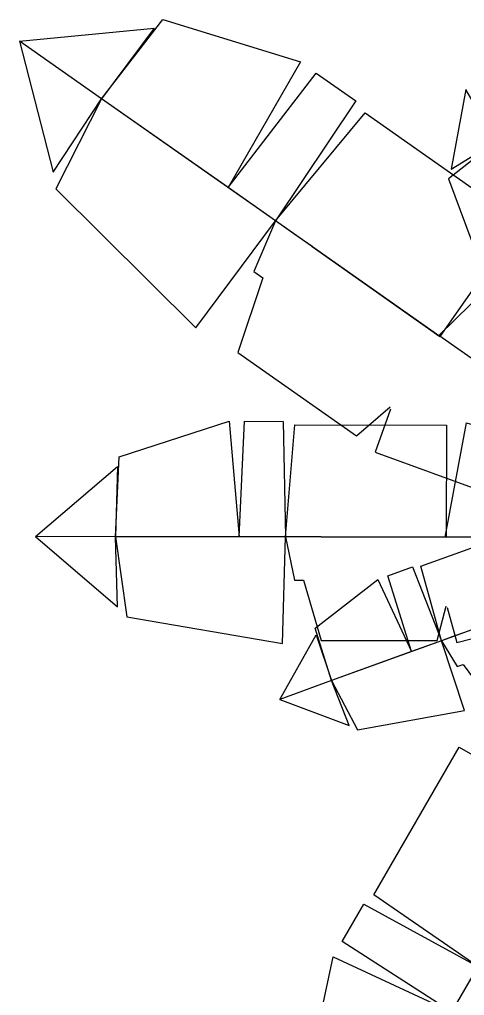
# Model space of a CAD drawing. Header units: inches. Extents: x 105.6 to 147.4, y 37.5 to 62.2.
# Drawn here: x 108.933 to 109.202, y 41.16 to 41.751 of the extents above; entities that cross this region are included whole.
import ezdxf

# ---------------------------------------------------------------- set-up
doc = ezdxf.new("R2010")
doc.units = ezdxf.units.IN
doc.header["$MEASUREMENT"] = 0
doc.layers.add('TREE', color=72, linetype='Continuous')

# ---------------------------------------------------------------- blocks, each defined once
blk = doc.blocks.new('plantita')
at = {"layer": 'TREE'}
for points in [[(72.92528, 68.59561, -0.33036), (72.96223, 68.64361, -0.33494), (73.04562, 68.61791, -0.28973), (73.00182, 68.54185, -0.27636)], [(72.92528, 68.59561, -0.33036), (72.96223, 68.64361, -0.33494), (73.04562, 68.61791, -0.28973), (73.00182, 68.54185, -0.27636)], [(72.87557, 68.63052, -0.43558), (72.95697, 68.63834, -0.34674), (72.92528, 68.59561, -0.33036), (72.87557, 68.63052, -0.43558)], [(72.87557, 68.63052, -0.43558), (72.95697, 68.63834, -0.34674), (72.92528, 68.59561, -0.33036), (72.87557, 68.63052, -0.43558)], [(72.87557, 68.63052, -0.43558), (72.89584, 68.5513, -0.34674), (72.92528, 68.59561, -0.33036), (72.87557, 68.63052, -0.43558)], [(72.87557, 68.63052, -0.43558), (72.89584, 68.5513, -0.34674), (72.92528, 68.59561, -0.33036), (72.87557, 68.63052, -0.43558)], [(73.00182, 68.54185, -0.27636), (73.05519, 68.61119, -0.28298), (73.07911, 68.59439, -0.2661), (73.03052, 68.52169, -0.25611)], [(73.00182, 68.54185, -0.27636), (73.05519, 68.61119, -0.28298), (73.07911, 68.59439, -0.2661), (73.03052, 68.52169, -0.25611)], [(73.1458, 68.60128, -0.32476), (73.13693, 68.55302, -0.27146), (73.16411, 68.56976, -0.26163), (73.1458, 68.60128, -0.32476)], [(73.1458, 68.60128, -0.32476), (73.13693, 68.55302, -0.27146), (73.16411, 68.56976, -0.26163), (73.1458, 68.60128, -0.32476)], [(72.92528, 68.59561, -0.33036), (72.89745, 68.5412, -0.33157), (72.98225, 68.45699, -0.2656), (73.03052, 68.52169, -0.25611)], [(72.92528, 68.59561, -0.33036), (72.89745, 68.5412, -0.33157), (72.98225, 68.45699, -0.2656), (73.03052, 68.52169, -0.25611)], [(73.03052, 68.52169, -0.25611), (73.08476, 68.58718, -0.23339), (73.17866, 68.52122, -0.23339), (73.12995, 68.45186, -0.25611)], [(73.03052, 68.52169, -0.25611), (73.08476, 68.58718, -0.23339), (73.17866, 68.52122, -0.23339), (73.12995, 68.45186, -0.25611)], [(73.16411, 68.56976, -0.26163), (73.13527, 68.54712, -0.26236), (73.16031, 68.47992, -0.22277), (73.20287, 68.50304, -0.21708)], [(73.16411, 68.56976, -0.26163), (73.13527, 68.54712, -0.26236), (73.16031, 68.47992, -0.22277), (73.20287, 68.50304, -0.21708)], [(72.93375, 68.3306, -0.14074), (72.93594, 68.37901, -0.14441), (73.00238, 68.40043, -0.10824), (73.00858, 68.33049, -0.09754)], [(72.93375, 68.3306, -0.14074), (72.93594, 68.37901, -0.14441), (73.00238, 68.40043, -0.10824), (73.00858, 68.33049, -0.09754)], [(73.00858, 68.33049, -0.09754), (73.01173, 68.40042, -0.10284), (73.03512, 68.40039, -0.08934), (73.03663, 68.33045, -0.08134)], [(73.00858, 68.33049, -0.09754), (73.01173, 68.40042, -0.10284), (73.03512, 68.40039, -0.08934), (73.03663, 68.33045, -0.08134)], [(73.03663, 68.33045, -0.08134), (73.04213, 68.39825, -0.06317), (73.13393, 68.39812, -0.06317), (73.13383, 68.33031, -0.08134)], [(73.03663, 68.33045, -0.08134), (73.04213, 68.39825, -0.06317), (73.13393, 68.39812, -0.06317), (73.13383, 68.33031, -0.08134)], [(72.88515, 68.33067, -0.22492), (72.93491, 68.37314, -0.15385), (72.93375, 68.3306, -0.14074), (72.88515, 68.33067, -0.22492)], [(72.88515, 68.33067, -0.22492), (72.93491, 68.37314, -0.15385), (72.93375, 68.3306, -0.14074), (72.88515, 68.33067, -0.22492)], [(72.88515, 68.33067, -0.22492), (72.93479, 68.28805, -0.15385), (72.93375, 68.3306, -0.14074), (72.88515, 68.33067, -0.22492)], [(72.88515, 68.33067, -0.22492), (72.93479, 68.28805, -0.15385), (72.93375, 68.3306, -0.14074), (72.88515, 68.33067, -0.22492)], [(72.93375, 68.3306, -0.14074), (72.94048, 68.28217, -0.14171), (73.03469, 68.2659, -0.08893), (73.03663, 68.33045, -0.08134)], [(72.93375, 68.3306, -0.14074), (72.94048, 68.28217, -0.14171), (73.03469, 68.2659, -0.08893), (73.03663, 68.33045, -0.08134)], [(73.13096, 68.2676, -0.0232), (73.11856, 68.31269, -0.01071), (73.1779, 68.33419, -0.01071), (73.19378, 68.29037, -0.0232)], [(73.13096, 68.2676, -0.0232), (73.11856, 68.31269, -0.01071), (73.1779, 68.33419, -0.01071), (73.19378, 68.29037, -0.0232)], [(73.11282, 68.26103, -0.03434), (73.09842, 68.30695, -0.03798), (73.11353, 68.31242, -0.0287), (73.13096, 68.2676, -0.0232)], [(73.11282, 68.26103, -0.03434), (73.09842, 68.30695, -0.03798), (73.11353, 68.31242, -0.0287), (73.13096, 68.2676, -0.0232)], [(73.06445, 68.2435, -0.06404), (73.05448, 68.27529, -0.06656), (73.09237, 68.30476, -0.0417), (73.11282, 68.26103, -0.03434)], [(73.06445, 68.2435, -0.06404), (73.05448, 68.27529, -0.06656), (73.09237, 68.30476, -0.0417), (73.11282, 68.26103, -0.03434)], [(73.03304, 68.23212, -0.12191), (73.0552, 68.27126, -0.07305), (73.06445, 68.2435, -0.06404), (73.03304, 68.23212, -0.12191)], [(73.03304, 68.23212, -0.12191), (73.0552, 68.27126, -0.07305), (73.06445, 68.2435, -0.06404), (73.03304, 68.23212, -0.12191)], [(73.06445, 68.2435, -0.06404), (73.08019, 68.2138, -0.06471), (73.14488, 68.22544, -0.02842), (73.13096, 68.2676, -0.0232)], [(73.06445, 68.2435, -0.06404), (73.08019, 68.2138, -0.06471), (73.14488, 68.22544, -0.02842), (73.13096, 68.2676, -0.0232)], [(73.03304, 68.23212, -0.12191), (73.07513, 68.21626, -0.07305), (73.06445, 68.2435, -0.06404), (73.03304, 68.23212, -0.12191)], [(73.03304, 68.23212, -0.12191), (73.07513, 68.21626, -0.07305), (73.06445, 68.2435, -0.06404), (73.03304, 68.23212, -0.12191)], [(73.15296, 68.07042, -0.20585), (73.08999, 68.11391, -0.18541), (73.14176, 68.20328, -0.18541), (73.20777, 68.16504, -0.20585)], [(73.15296, 68.07042, -0.20585), (73.08999, 68.11391, -0.18541), (73.14176, 68.20328, -0.18541), (73.20777, 68.16504, -0.20585)], [(73.13713, 68.04311, -0.22408), (73.07078, 68.08552, -0.23004), (73.08397, 68.10828, -0.21485), (73.15296, 68.07042, -0.20585)], [(73.13713, 68.04311, -0.22408), (73.07078, 68.08552, -0.23004), (73.08397, 68.10828, -0.21485), (73.15296, 68.07042, -0.20585)], [(73.09494, 67.97027, -0.27268), (73.049, 67.99963, -0.2768), (73.06551, 68.07641, -0.23611), (73.13713, 68.04311, -0.22408)], [(73.09494, 67.97027, -0.27268), (73.049, 67.99963, -0.2768), (73.06551, 68.07641, -0.23611), (73.13713, 68.04311, -0.22408)], [(73.09494, 67.97027, -0.27268), (73.1459, 67.94958, -0.27376), (73.21475, 68.03222, -0.21439), (73.15296, 68.07042, -0.20585)], [(73.09494, 67.97027, -0.27268), (73.1459, 67.94958, -0.27376), (73.21475, 68.03222, -0.21439), (73.15296, 68.07042, -0.20585)]]:
    blk.add_3dface(points, dxfattribs=at)
for points, invisible_edges in [([(73.03052, 68.52169, -0.25611), (73.01731, 68.49114, -0.24737), (73.02283, 68.48726, -0.24737), (73.04157, 68.51393, -0.25611)], 4), ([(73.03052, 68.52169, -0.25611), (73.01731, 68.49114, -0.24737), (73.02283, 68.48726, -0.24737), (73.04157, 68.51393, -0.25611)], 4), ([(73.04157, 68.51393, -0.25611), (73.02283, 68.48726, -0.24737), (73.00765, 68.44215, -0.23514), (73.05262, 68.50617, -0.25611)], 5), ([(73.04157, 68.51393, -0.25611), (73.02283, 68.48726, -0.24737), (73.00765, 68.44215, -0.23514), (73.05262, 68.50617, -0.25611)], 5), ([(73.12928, 68.45233, -0.25604), (73.192, 68.51389, -0.24337), (73.2522, 68.43911, -0.2644), (73.21632, 68.3912, -0.27479)], 4), ([(73.12928, 68.45233, -0.25604), (73.192, 68.51389, -0.24337), (73.2522, 68.43911, -0.2644), (73.21632, 68.3912, -0.27479)], 4), ([(73.05262, 68.50617, -0.25611), (73.00765, 68.44215, -0.23514), (73.07946, 68.39171, -0.23514), (73.09997, 68.40918, -0.24213)], 9), ([(73.05262, 68.50617, -0.25611), (73.00765, 68.44215, -0.23514), (73.07946, 68.39171, -0.23514), (73.09997, 68.40918, -0.24213)], 9), ([(73.05262, 68.50617, -0.25611), (73.12995, 68.45186, -0.25611), (73.09997, 68.40918, -0.24213)], 10), ([(73.05262, 68.50617, -0.25611), (73.12995, 68.45186, -0.25611), (73.09997, 68.40918, -0.24213)], 10), ([(73.12928, 68.45233, -0.25604), (73.10005, 68.40787, -0.2468), (73.09087, 68.38183, -0.24336), (73.18709, 68.34675, -0.26555)], 9), ([(73.12928, 68.45233, -0.25604), (73.10005, 68.40787, -0.2468), (73.09087, 68.38183, -0.24336), (73.18709, 68.34675, -0.26555)], 9), ([(73.12928, 68.45233, -0.25604), (73.18709, 68.34675, -0.26555), (73.26885, 68.33806, -0.28537), (73.2816, 68.34535, -0.28885)], 1), ([(73.12928, 68.45233, -0.25604), (73.18709, 68.34675, -0.26555), (73.26885, 68.33806, -0.28537), (73.2816, 68.34535, -0.28885)], 1), ([(73.13318, 68.33031, -0.08129), (73.14603, 68.39943, -0.07116), (73.2198, 68.37805, -0.08798), (73.21827, 68.33019, -0.09629)], 4), ([(73.13318, 68.33031, -0.08129), (73.14603, 68.39943, -0.07116), (73.2198, 68.37805, -0.08798), (73.21827, 68.33019, -0.09629)], 4), ([(73.03663, 68.33045, -0.08134), (73.042, 68.30436, -0.07436), (73.0474, 68.30436, -0.07436), (73.04743, 68.33044, -0.08134)], 4), ([(73.03663, 68.33045, -0.08134), (73.042, 68.30436, -0.07436), (73.0474, 68.30436, -0.07436), (73.04743, 68.33044, -0.08134)], 4), ([(73.04743, 68.33044, -0.08134), (73.0474, 68.30436, -0.07436), (73.05815, 68.26783, -0.06457), (73.05823, 68.33042, -0.08134)], 5), ([(73.04743, 68.33044, -0.08134), (73.0474, 68.30436, -0.07436), (73.05815, 68.26783, -0.06457), (73.05823, 68.33042, -0.08134)], 5), ([(73.05823, 68.33042, -0.08134), (73.05815, 68.26783, -0.06457), (73.12835, 68.26773, -0.06457), (73.13378, 68.28858, -0.07016)], 9), ([(73.05823, 68.33042, -0.08134), (73.05815, 68.26783, -0.06457), (73.12835, 68.26773, -0.06457), (73.13378, 68.28858, -0.07016)], 9), ([(73.05823, 68.33042, -0.08134), (73.13383, 68.33031, -0.08134), (73.13378, 68.28858, -0.07016)], 10), ([(73.05823, 68.33042, -0.08134), (73.13383, 68.33031, -0.08134), (73.13378, 68.28858, -0.07016)], 10), ([(73.13318, 68.33031, -0.08129), (73.21951, 68.28765, -0.0889), (73.27708, 68.31947, -0.10476), (73.28209, 68.3301, -0.10754)], 1), ([(73.13318, 68.33031, -0.08129), (73.13443, 68.28777, -0.0739), (73.14036, 68.26649, -0.07114), (73.21951, 68.28765, -0.0889)], 9), ([(73.13318, 68.33031, -0.08129), (73.21951, 68.28765, -0.0889), (73.27708, 68.31947, -0.10476), (73.28209, 68.3301, -0.10754)], 1), ([(73.13318, 68.33031, -0.08129), (73.13443, 68.28777, -0.0739), (73.14036, 68.26649, -0.07114), (73.21951, 68.28765, -0.0889)], 9), ([(73.13794, 68.27013, -0.0232), (73.14404, 68.25327, -0.0184), (73.15958, 68.2322, -0.01167), (73.14492, 68.27266, -0.0232)], 5), ([(73.13794, 68.27013, -0.0232), (73.14404, 68.25327, -0.0184), (73.15958, 68.2322, -0.01167), (73.14492, 68.27266, -0.0232)], 5), ([(73.13096, 68.2676, -0.0232), (73.14055, 68.25201, -0.0184), (73.14404, 68.25327, -0.0184), (73.13794, 68.27013, -0.0232)], 4), ([(73.13096, 68.2676, -0.0232), (73.14055, 68.25201, -0.0184), (73.14404, 68.25327, -0.0184), (73.13794, 68.27013, -0.0232)], 4)]:
    blk.add_3dface(points, dxfattribs=dict(at, invisible_edges=invisible_edges))

msp = doc.modelspace()

# ---------------------------------------------------------------- block references
msp.add_blockref('plantita', (36.0571, -26.89283))

doc.saveas('drawing.dxf')
